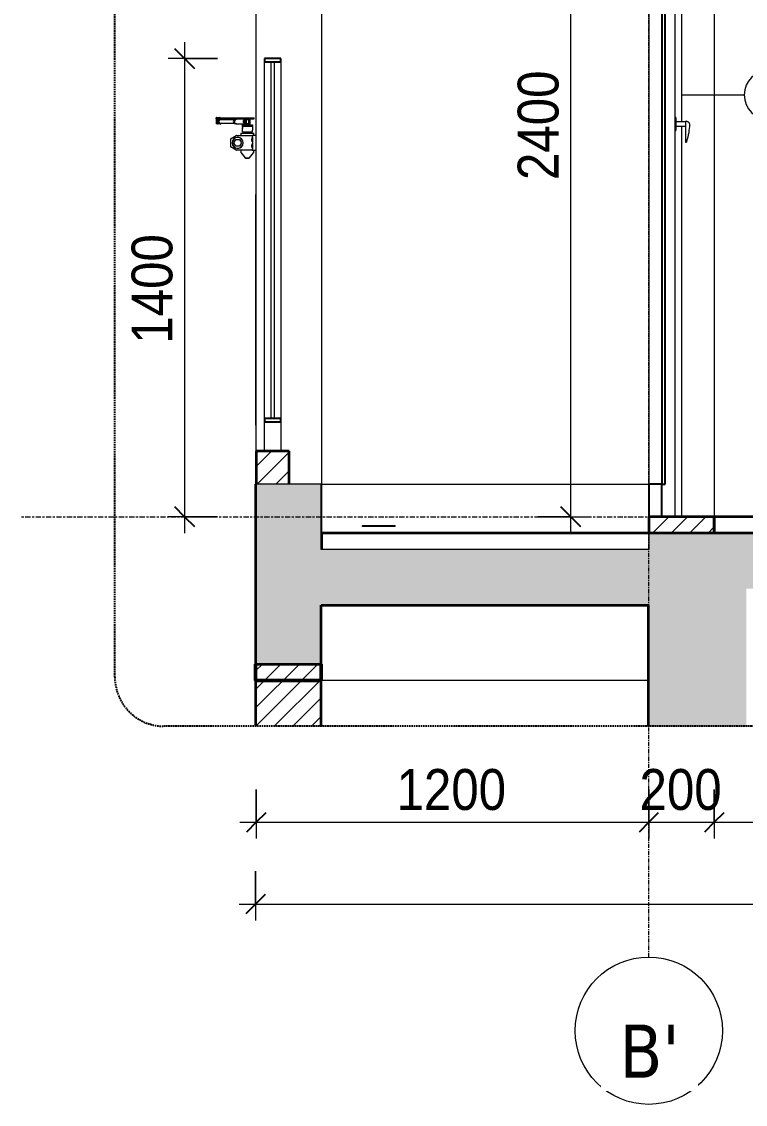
# Model space of a CAD drawing. Header units: millimetres. Extents: x 81424 to 264319, y 405 to 78637.
# Drawn here: x 96092 to 98304, y 405 to 3713 of the extents above; entities that cross this region are included whole.
import ezdxf

# ---------------------------------------------------------------- set-up
doc = ezdxf.new("R2010")
doc.units = ezdxf.units.MM
for name, pattern in [('Centre', [31.75, 6.35, -4.7625, 15.875, -4.7625]), ('Grid Line', [22.225, 12.7, -3.175, 3.175, -3.175]), ('Hidden', [7.14375, 4.7625, -2.38125])]:
    doc.linetypes.add(name, pattern=pattern)
for name, color, linetype, lineweight in [('0-5', 90, 'Continuous', 5), ('A-ANNO-DIMS', 211, 'Continuous', 9), ('A-ANNO-DIMS-50', 211, 'Continuous', 9), ('A-DETL-GENF', 92, 'Continuous', 18), ('A-DETL-GENF-4', 92, 'Hidden', 25), ('A-DETL-GENF-5', 9, 'Continuous', 18), ('A-DETL-MEDM', 33, 'Continuous', 35), ('A-DETL-THIN', 151, 'Continuous', 18), ('A-DOOR', 31, 'Continuous', 18), ('A-DOOR-4', 31, 'Continuous', 25), ('A-DOOR-FRAM', 31, 'Continuous', 25), ('A-DOOR-FRAM-1', 31, 'Continuous', 18), ('A-DOOR-GLAZ', 31, 'Continuous', 25), ('A-DOOR-IDEN', 31, 'Continuous', 9), ('A-FLOR-FNSH-1', 250, 'Continuous', 35), ('A-FLOR-HRAL', 11, 'Continuous', 18), ('A-FLOR-HRAL-1', 11, 'Continuous', 25), ('A-FLOR-LEVL-2', 51, 'Centre', 9), ('A-WALL', 113, 'Continuous', 18), ('A-WALL-2', 250, 'Continuous', 35), ('A-WALL-PATT-2', 111, 'Continuous', 18), ('M-EQPM', 50, 'Continuous', 18), ('M-EQPM-1', 7, 'Continuous', 18), ('S-BEAM-2', 7, 'Continuous', 18), ('S-BEAM-3', 90, 'Continuous', 50), ('S-COLS', 52, 'Continuous', 18), ('S-GRID-1', 1, 'Grid Line', 9), ('S-GRID-IDEN', 1, 'Continuous', 9)]:
    doc.layers.add(name, color=color, linetype=linetype, lineweight=lineweight)
doc.styles.add('Tahoma_B', font='tahomabd.ttf', dxfattribs={"height": 162.5})
doc.styles.add('UTM Avo', font='', dxfattribs={"width": 0.9, "height": 125})
doc.styles.get('UTM Avo').set_extended_font_data('UTM Avo')
doc.dimstyles.new('1_Dim_chi_tiet_2_5', dxfattribs={"dimscale": 304.8, "dimtxt": 124.912619, "dimasz": 0.19685, "dimexe": 0.164042, "dimexo": 0.0625, "dimgap": 0.016404, "dimtad": 1, "dimdec": 0, "dimrnd": 5, "dimzin": 0, "dimdsep": 46, "dimtxsty": 'UTM Avo', "dimblk1": 'OBLIQUE', "dimblk2": 'OBLIQUE', "dimsah": 1, "dimcen": 0.09, "dimdle": 0.164042, "dimazin": 0, "dimtfac": 1, "dimtdec": 4, "dimtix": 1, "dimtmove": 0, "dimatfit": 3, "dimfxl": 0.328084, "dimfxlon": 1, "dimtvp": 1, "dimtolj": 1, "dimtzin": 0, "dimarcsym": 2})
pattern_1 = [(45, (101798.383, 15375), (-28.28427, 28.28427), [])]

# ---------------------------------------------------------------- blocks, each defined once
blk = doc.blocks.new('NCV_TKTC_KET CAU_rvt-2-TKCS_CĂN HỘ LOẠI 4 - MẶT CẮT 1')
at = {"layer": 'S-BEAM-2'}
for p, q in [((23535.3, 2300), (24536.9, 2300)), ((24535.2, 1700), (23535.3, 1700))]:
    blk.add_line(p, q, dxfattribs=at)
at = {"layer": 'S-BEAM-3'}
for p, q in [((23335.3, 1750), (23335.3, 1700)), ((23535.3, 1700), (23535.3, 1750)), ((23335.3, 1700), (23535.3, 1700))]:
    blk.add_line(p, q, dxfattribs=at)
blk = doc.blocks.new('THU NUOC - THU NUOC-455054-TKCS_CĂN HỘ LOẠI 4 - MẶT CẮT 1')
at = {"layer": 'M-EQPM-1'}
for p, q in [((23662.3, 5573.2), (23762.3, 5573.2)), ((23662.3, 5570), (23662.3, 5573.2)), ((23762.3, 5570), (23662.3, 5570)), ((23762.3, 5570), (23762.3, 5573.2))]:
    blk.add_line(p, q, dxfattribs=at)
blk = doc.blocks.new('NCV_TKTC_TANG 1_rvt-2-TKCS_CĂN HỘ LOẠI 4 - MẶT CẮT 1')
at = {"layer": 'A-FLOR-FNSH-1'}
for p, q in [((33336.9, 2200), (24736.9, 2200)), ((24736.9, 2200), (24736.9, 2150)), ((24536.9, 2150), (23536.9, 2150)), ((23536.9, 2150), (23536.9, 2100))]:
    blk.add_line(p, q, dxfattribs=at)
at = {"layer": 'M-EQPM'}
blk.add_blockref('THU NUOC - THU NUOC-455054-TKCS_CĂN HỘ LOẠI 4 - MẶT CẮT 1', (0, -3400), dxfattribs=at)
blk = doc.blocks.new('FD_01 - FD_01-1200x2200mm-1787918-TKCS_CĂN HỘ LOẠI 4 - MẶT CẮT 1')
at = {"layer": 'A-DOOR'}
for p, q in [((23213.5, 3418.5), (23213.5, 3415.5)), ((23213.9, 3418.5), (23213.9, 3418.5)), ((23213.9, 3418.5), (23221.6, 3418.5)), ((23213.9, 3415.5), (23221.6, 3415.5)), ((23213.9, 3415.5), (23213.9, 3415.5)), ((23214.6, 3414.5), (23214.6, 3400.5)), ((23214.6, 3414.5), (23217.3, 3414.5)), ((23215.1, 3420.3), (23215.1, 3418.5)), ((23215.9, 3420.3), (23215.1, 3420.3)), ((23215.1, 3420.3), (23227.1, 3420.3)), ((23216.1, 3415.5), (23216.1, 3414.5)), ((23217.3, 3414.5), (23218.8, 3414.5)), ((23217.3, 3414.5), (23217.3, 3400.5)), ((23220.8, 3414.5), (23218.8, 3414.5)), ((23219.4, 3414.5), (23218.8, 3414.5)), ((23218.8, 3414.5), (23219.7, 3414.5)), ((23219.7, 3414.5), (23219, 3414.5)), ((23219.7, 3414.5), (23222.8, 3414.5)), ((23220.5, 3409.3), (23220.5, 3405.7)), ((23221.6, 3418.5), (23223.2, 3418.5)), ((23222.3, 3418.5), (23221.6, 3418.5)), ((23221.6, 3415.5), (23223.2, 3415.5)), ((23222.3, 3415.5), (23221.6, 3415.5)), ((23221.6, 3415.5), (23222.3, 3415.5)), ((23222.3, 3415.5), (23221.6, 3415.5)), ((23221.6, 3415.5), (23222.3, 3415.5)), ((23222.2, 3411.5), (23222.6, 3411.5)), ((23272.6, 3412.5), (23222.6, 3412.5)), ((23222.6, 3411.5), (23224.4, 3411.5)), ((23222.8, 3414.5), (23225.5, 3414.5)), ((23223.2, 3418.5), (23273.8, 3418.5)), ((23223.2, 3415.5), (23273.8, 3415.5)), ((23225.5, 3414.5), (23226.6, 3414.5)), ((23225.5, 3414.5), (23225.5, 3412.5)), ((23226.1, 3414.5), (23226.1, 3415.5)), ((23227.1, 3420.3), (23226.3, 3420.3)), ((23228.6, 3414.5), (23226.6, 3414.5)), ((23227, 3414.5), (23227.6, 3414.5)), ((23227.1, 3418.5), (23227.1, 3420.3)), ((23227.6, 3413.5), (23227.6, 3414.5)), ((23227.6, 3412.5), (23227.6, 3413.3)), ((23248.4, 3415.5), (23248.4, 3414.5)), ((23250.4, 3414.5), (23248.4, 3414.5)), ((23248.4, 3414.5), (23250.4, 3414.5)), ((23277.3, 3414.5), (23250.4, 3414.5)), ((23277.3, 3413.5), (23272.6, 3413.5)), ((23273.8, 3418.5), (23274.8, 3418.5)), ((23273.8, 3418.5), (23274.8, 3418.5)), ((23274.8, 3417.5), (23273.8, 3417.5)), ((23273.8, 3415.5), (23274.8, 3415.5)), ((23273.8, 3415.5), (23274.8, 3415.5)), ((23274.8, 3418.5), (23300.4, 3418.5)), ((23274.8, 3415.5), (23300.4, 3415.5)), ((23305.4, 3414.5), (23277.3, 3414.5)), ((23300.4, 3418.5), (23301.6, 3418.5)), ((23300.4, 3418.5), (23301.5, 3418.5)), ((23301.5, 3417.5), (23300.4, 3417.5)), ((23300.4, 3415.5), (23301.6, 3415.5)), ((23300.4, 3415.5), (23301.5, 3415.5)), ((23300.9, 3418.5), (23301.5, 3418.5)), ((23301.5, 3418.5), (23300.9, 3418.5)), ((23301.5, 3415.5), (23300.9, 3415.5)), ((23300.9, 3415.5), (23301.5, 3415.5)), ((23301.6, 3418.5), (23330.9, 3418.5)), ((23301.6, 3415.5), (23330.9, 3415.5)), ((23301.7, 3414), (23302.5, 3414)), ((23302.1, 3411.7), (23302.1, 3403.3)), ((23302.1, 3411.7), (23302.1, 3403.3)), ((23302.5, 3414), (23302.5, 3401)), ((23302.5, 3414), (23318.4, 3414)), ((23305, 3414), (23305, 3398)), ((23316.4, 3414.5), (23305.4, 3414.5)), ((23306.2, 3414), (23306.2, 3398)), ((23314.8, 3398), (23314.8, 3414)), ((23316, 3398), (23316, 3414)), ((23316.4, 3414.5), (23318.4, 3414.5)), ((23318.4, 3414.5), (23316.4, 3414.5)), ((23318.4, 3414.5), (23318.4, 3415.5)), ((23318.5, 3401), (23318.5, 3414)), ((23330.9, 3415.5), (23330.9, 3418.5)), ((23217.3, 3400.5), (23214.6, 3400.5)), ((23218.8, 3400.5), (23217.3, 3400.5)), ((23218.8, 3400.5), (23220.8, 3400.5)), ((23218.8, 3400.5), (23219.4, 3400.5)), ((23222.8, 3400.5), (23219.7, 3400.5)), ((23222.6, 3403.5), (23222.3, 3403.5)), ((23224.4, 3403.5), (23222.6, 3403.5)), ((23222.6, 3402.5), (23272.6, 3402.5)), ((23225.5, 3400.5), (23222.8, 3400.5)), ((23225.5, 3402.5), (23225.5, 3400.5)), ((23226.6, 3400.5), (23225.5, 3400.5)), ((23226.6, 3400.5), (23228.6, 3400.5)), ((23227.6, 3400.5), (23227, 3400.5)), ((23227.6, 3401.7), (23227.6, 3402.5)), ((23227.6, 3400.5), (23227.6, 3401.5)), ((23272.6, 3401.5), (23277.3, 3401.5)), ((23277.3, 3400.5), (23305.4, 3400.5)), ((23295.4, 3392), (23295.4, 3398)), ((23295.4, 3398), (23299.6, 3398)), ((23295.4, 3392.9), (23295.4, 3386)), ((23299.6, 3392), (23295.4, 3392)), ((23295.4, 3381.1), (23295.4, 3389.4)), ((23295.4, 3376), (23325.4, 3376)), ((23299.6, 3398), (23321.3, 3398)), ((23299.6, 3398), (23299.6, 3392)), ((23321.3, 3392), (23299.6, 3392)), ((23299.9, 3376), (23299.9, 3374)), ((23302.5, 3401), (23301.7, 3401)), ((23318.4, 3401), (23302.5, 3401)), ((23302.6, 3376), (23302.6, 3374)), ((23312.6, 3374), (23312.6, 3376)), ((23320, 3376), (23320, 3374)), ((23321.3, 3398), (23325.4, 3398)), ((23321.3, 3398), (23321.3, 3392)), ((23325.4, 3392), (23321.3, 3392)), ((23325.4, 3398), (23325.4, 3392)), ((23325.4, 3389.4), (23325.4, 3381.1)), ((23259.6, 3330.7), (23259.6, 3354.3)), ((23260.6, 3356.1), (23276.1, 3364.7)), ((23269, 3342.5), (23274.8, 3352.5)), ((23274.8, 3332.5), (23269, 3342.5)), ((23274.8, 3352.5), (23286.4, 3352.5)), ((23277.1, 3365), (23321.3, 3365)), ((23286.4, 3352.5), (23292.1, 3342.5)), ((23292.1, 3342.5), (23286.4, 3332.5)), ((23290.4, 3372), (23290.4, 3365)), ((23290.4, 3372), (23315, 3372)), ((23301.2, 3374), (23299.9, 3374)), ((23300.9, 3374), (23300.9, 3372)), ((23302.6, 3374), (23301.2, 3374)), ((23307.6, 3374), (23302.6, 3374)), ((23312.6, 3374), (23307.6, 3374)), ((23316.3, 3374), (23312.6, 3374)), ((23315, 3372), (23329.5, 3372)), ((23320, 3374), (23316.3, 3374)), ((23318.9, 3372), (23318.9, 3374)), ((23321.3, 3365), (23324.3, 3365)), ((23324.3, 3365), (23325.3, 3365)), ((23336.9, 3365), (23325.3, 3365)), ((23329.5, 3365), (23325.5, 3365)), ((23325.6, 3362), (23325.6, 3323)), ((23329.5, 3365), (23329.5, 3372)), ((23276.1, 3320.3), (23260.6, 3328.9)), ((23286.4, 3332.5), (23274.8, 3332.5)), ((23321.3, 3320), (23277.1, 3320)), ((23290.4, 3320), (23290.4, 3312.4)), ((23290.7, 3311.7), (23303.7, 3296.3)), ((23316.2, 3296.3), (23329.2, 3311.7)), ((23324.3, 3320), (23321.3, 3320)), ((23325.3, 3320), (23324.3, 3320)), ((23325.3, 3320), (23336.9, 3320)), ((23325.5, 3320), (23329.4, 3320)), ((23329.4, 3312.4), (23329.4, 3320)), ((23306.4, 3296), (23313.4, 3296)), ((23313.4, 3296), (23306.4, 3296)), ((23336.9, 3185), (23334.9, 3185)), ((23334.9, 3185), (23334.9, 2480)), ((23336.9, 2480), (23334.9, 2480))]:
    blk.add_line(p, q, dxfattribs=at)
at = {"layer": 'A-DOOR', "flags": 128}
for points in [[(23224.4, 3411.5), (23224.1, 3411), (23223.8, 3410.4), (23223.6, 3409.7), (23223.4, 3409), (23223.3, 3408.3), (23223.3, 3407.5)], [(23223.3, 3407.5), (23223.3, 3406.7), (23223.4, 3406), (23223.6, 3405.3), (23223.8, 3404.6), (23224.1, 3404), (23224.4, 3403.5)], [(23325.6, 3362), (23325.6, 3362.7), (23325.6, 3363.3), (23325.5, 3363.9), (23325.5, 3364.3), (23325.4, 3364.7), (23325.4, 3364.9), (23325.3, 3365)], [(23290.7, 3311.7), (23290.7, 3311.7), (23290.6, 3311.8), (23290.6, 3311.8), (23290.6, 3311.8), (23290.6, 3311.9), (23290.6, 3311.9), (23290.5, 3312), (23290.5, 3312), (23290.5, 3312), (23290.5, 3312.1), (23290.5, 3312.1), (23290.5, 3312.2), (23290.5, 3312.2), (23290.4, 3312.3), (23290.4, 3312.3), (23290.4, 3312.3), (23290.4, 3312.4), (23290.4, 3312.4)], [(23325.3, 3320), (23325.4, 3320.1), (23325.4, 3320.3), (23325.5, 3320.7), (23325.5, 3321.1), (23325.6, 3321.7), (23325.6, 3322.3), (23325.6, 3323)], [(23329.4, 3312.4), (23329.4, 3312.4), (23329.4, 3312.3), (23329.4, 3312.3), (23329.4, 3312.2), (23329.4, 3312.2), (23329.4, 3312.1), (23329.4, 3312.1), (23329.4, 3312.1), (23329.4, 3312), (23329.3, 3312), (23329.3, 3311.9), (23329.3, 3311.9), (23329.3, 3311.9), (23329.3, 3311.8), (23329.2, 3311.8), (23329.2, 3311.7), (23329.2, 3311.7), (23329.2, 3311.7)], [(23304.4, 3296), (23304.3, 3296), (23304.3, 3296), (23304.3, 3296), (23304.2, 3296), (23304.2, 3296), (23304.1, 3296), (23304.1, 3296), (23304.1, 3296), (23304, 3296.1), (23304, 3296.1), (23304, 3296.1), (23303.9, 3296.1), (23303.9, 3296.1), (23303.9, 3296.1), (23303.8, 3296.2), (23303.8, 3296.2), (23303.8, 3296.2), (23303.8, 3296.2), (23303.7, 3296.3), (23303.7, 3296.3), (23303.7, 3296.3), (23303.7, 3296.3)], [(23304.4, 3296), (23304.4, 3296), (23304.4, 3296), (23304.4, 3296), (23304.4, 3296), (23304.5, 3296), (23304.5, 3296), (23304.6, 3296), (23304.6, 3296), (23304.7, 3296), (23304.8, 3296), (23304.9, 3296), (23305, 3296), (23305.1, 3296), (23305.2, 3296), (23305.3, 3296), (23305.5, 3296), (23305.6, 3296), (23305.7, 3296), (23305.9, 3296), (23306.1, 3296), (23306.2, 3296), (23306.4, 3296), (23306.6, 3296), (23306.7, 3296), (23306.9, 3296), (23307.1, 3296), (23307.3, 3296), (23307.5, 3296), (23307.7, 3296), (23307.9, 3296), (23308.1, 3296), (23308.3, 3296), (23308.6, 3296), (23308.8, 3296), (23309, 3296), (23309.2, 3296), (23309.4, 3296), (23309.7, 3296), (23309.9, 3296), (23310.1, 3296), (23310.3, 3296), (23310.5, 3296), (23310.8, 3296), (23311, 3296), (23311.2, 3296), (23311.4, 3296), (23311.6, 3296), (23311.8, 3296), (23312.1, 3296), (23312.3, 3296), (23312.5, 3296), (23312.7, 3296), (23312.8, 3296), (23313, 3296), (23313.2, 3296), (23313.4, 3296), (23313.6, 3296), (23313.7, 3296), (23313.9, 3296), (23314, 3296), (23314.2, 3296), (23314.3, 3296), (23314.5, 3296), (23314.6, 3296), (23314.7, 3296), (23314.8, 3296), (23314.9, 3296), (23315, 3296), (23315.1, 3296), (23315.2, 3296), (23315.3, 3296), (23315.3, 3296), (23315.4, 3296), (23315.4, 3296), (23315.5, 3296), (23315.5, 3296), (23315.5, 3296), (23315.5, 3296), (23315.5, 3296)], [(23315.5, 3296), (23315.5, 3296), (23315.5, 3296), (23315.5, 3296), (23315.4, 3296), (23315.4, 3296), (23315.4, 3296), (23315.3, 3296), (23315.2, 3296), (23315.2, 3296), (23315.1, 3296), (23315, 3296), (23314.9, 3296), (23314.8, 3296), (23314.7, 3296), (23314.5, 3296), (23314.4, 3296), (23314.3, 3296), (23314.1, 3296), (23314, 3296), (23313.8, 3296), (23313.7, 3296), (23313.5, 3296), (23313.3, 3296), (23313.1, 3296), (23312.9, 3296), (23312.8, 3296), (23312.6, 3296), (23312.4, 3296), (23312.2, 3296), (23312, 3296), (23311.7, 3296), (23311.5, 3296), (23311.3, 3296), (23311.1, 3296), (23310.9, 3296), (23310.7, 3296), (23310.4, 3296), (23310.2, 3296), (23310, 3296), (23309.8, 3296), (23309.6, 3296), (23309.3, 3296), (23309.1, 3296), (23308.9, 3296), (23308.7, 3296), (23308.5, 3296), (23308.2, 3296), (23308, 3296), (23307.8, 3296), (23307.6, 3296), (23307.4, 3296), (23307.2, 3296), (23307, 3296), (23306.8, 3296), (23306.7, 3296), (23306.5, 3296), (23306.3, 3296), (23306.1, 3296), (23306, 3296), (23305.8, 3296), (23305.7, 3296), (23305.5, 3296), (23305.4, 3296), (23305.3, 3296), (23305.2, 3296), (23305, 3296), (23304.9, 3296), (23304.8, 3296), (23304.8, 3296), (23304.7, 3296), (23304.6, 3296), (23304.6, 3296), (23304.5, 3296), (23304.5, 3296), (23304.4, 3296), (23304.4, 3296), (23304.4, 3296), (23304.4, 3296), (23304.4, 3296)], [(23316.2, 3296.3), (23316.2, 3296.3), (23316.2, 3296.3), (23316.1, 3296.2), (23316.1, 3296.2), (23316.1, 3296.2), (23316, 3296.2), (23316, 3296.2), (23316, 3296.1), (23316, 3296.1), (23315.9, 3296.1), (23315.9, 3296.1), (23315.9, 3296.1), (23315.8, 3296.1), (23315.8, 3296), (23315.8, 3296), (23315.7, 3296), (23315.7, 3296), (23315.6, 3296), (23315.6, 3296), (23315.6, 3296), (23315.5, 3296), (23315.5, 3296)]]:
    blk.add_lwpolyline(points, dxfattribs=at)
at = {"layer": 'A-DOOR'}
for centre, radius, start, end in [((23261.6, 3354.3), 2, 119.1975, 180), ((23280.6, 3342.5), 17, 0, 180), ((23280.6, 3342.5), 17, 180, 360), ((23280.6, 3342.5), 16.5, 0, 180), ((23280.6, 3342.5), 16.5, 180, 0), ((23277.1, 3363), 2, 90, 119.1975), ((23261.6, 3330.7), 2, 180, 240.8025), ((23277.1, 3322), 2, 240.8025, 270)]:
    blk.add_arc(centre, radius, start, end, dxfattribs=at)
for centre, major_axis, ratio, start_param, end_param in [((23223.5, 3407.5), (0, 5), 0.965835, 1.340692, 1.496177), ((23218.8, 3407.5), (0, 7), 0.259156, 4.712389, 6.283185), ((23219.4, 3407.5), (0, 2.5), 0.259156, 4.712389, 7.853982), ((23223.5, 3407.5), (0, 5), 0.965835, 0.93716, 1.110588), ((23223.5, 3407.5), (0, 5), 0.965835, 0.711735, 0.880484), ((23220.8, 3407.5), (0, 7), 0.259156, 4.712389, 6.283185), ((23226.6, 3407.5), (0, 7), 0.259156, 5.511157, 6.283185), ((23228.6, 3407.5), (0, 7), 0.259156, 5.511157, 6.283185), ((23272.6, 3407.5), (0, 6), 0.965835, 6.103488, 7.853982), ((23272.6, 3407.5), (0, 6), 0.965835, 1.570796, 3.32129), ((23277.3, 3407.5), (0, 7), 0.965835, 0, 1.570796), ((23277.3, 3407.5), (0, 7), 0.965835, 1.570796, 3.141593), ((23302.2, 3407.5), (0, 6.79), 0.259156, 0.291061, 1.570796), ((23302.2, 3407.5), (0, 6.79), 0.259156, 1.570796, 2.850532), ((23302.1, 3407.5), (0, 2.5), 0.259156, 5.759587, 7.853982), ((23302.1, 3407.5), (0, 2.5), 0.259156, 1.570796, 3.665191), ((23304.2, 3407.5), (0, 6.79), 0.259156, 1.326118, 1.570796), ((23304.2, 3407.5), (0, 6.79), 0.259156, 1.570796, 1.815475), ((23305.4, 3407.5), (0, 7), 0.965835, 6.029595, 6.643294), ((23223.5, 3407.5), (0, 5), 0.965835, 1.647139, 1.8009), ((23218.8, 3407.5), (0, 7), 0.259156, 3.141593, 4.712389), ((23219.4, 3407.5), (0, 2.5), 0.259156, 1.570796, 4.712389), ((23223.5, 3407.5), (0, 5), 0.965835, 2.031004, 2.204217), ((23223.5, 3407.5), (0, 5), 0.965835, 2.261108, 2.430484), ((23220.8, 3407.5), (0, 7), 0.259156, 3.141593, 4.712389), ((23226.6, 3407.5), (0, 7), 0.259156, 3.141593, 3.916708), ((23228.6, 3407.5), (0, 7), 0.259156, 3.141593, 3.916708), ((23295.4, 3386), (0, 12), 0.000349, 0.920744, 0.959931), ((23295.4, 3386), (0, 6), 0.000349, 0, 0.959931), ((23295.4, 3388), (0, 12), 0.000349, 3.141593, 4.101524), ((23305.4, 3407.5), (0, 7), 0.965835, 2.781484, 3.082121), ((23325.4, 3386), (0, 6), 0.000349, 0, 0.959931), ((23325.4, 3388), (0, 12), 0.000349, 3.141593, 4.101524)]:
    blk.add_ellipse(centre, major_axis=major_axis, ratio=ratio, start_param=start_param, end_param=end_param, dxfattribs=at)
for points, knots in [([(23298, 3407.5), (23298.1, 3407.8), (23298.1, 3408.2), (23298.2, 3408.7), (23298.3, 3409), (23298.4, 3409.4), (23298.5, 3409.8), (23298.6, 3410), (23298.7, 3410.3), (23298.8, 3410.4), (23298.9, 3410.6), (23299.1, 3410.8), (23299.2, 3411.1), (23299.4, 3411.3), (23299.6, 3411.5), (23299.7, 3411.7), (23299.8, 3411.8), (23300, 3412), (23300.2, 3412.3), (23300.5, 3412.5), (23300.7, 3412.7), (23300.8, 3412.8)], [0, 0, 0, 0, 0.1, 0.15, 0.2, 0.25, 0.3, 0.35, 0.375, 0.4, 0.425, 0.45, 0.5, 0.55, 0.575, 0.6, 0.625, 0.65, 0.7, 0.75, 0.8, 0.8, 0.8, 0.8]), ([(23300.8, 3402.2), (23300.7, 3402.3), (23300.5, 3402.5), (23300.2, 3402.7), (23300, 3403), (23299.8, 3403.2), (23299.7, 3403.3), (23299.6, 3403.5), (23299.4, 3403.7), (23299.2, 3403.9), (23299.1, 3404.2), (23298.9, 3404.4), (23298.8, 3404.6), (23298.7, 3404.7), (23298.6, 3405), (23298.5, 3405.2), (23298.4, 3405.6), (23298.3, 3406), (23298.2, 3406.3), (23298.1, 3406.8), (23298.1, 3407.2), (23298, 3407.5)], [0.2, 0.2, 0.2, 0.2, 0.25, 0.3, 0.35, 0.375, 0.4, 0.425, 0.45, 0.5, 0.55, 0.575, 0.6, 0.625, 0.65, 0.7, 0.75, 0.8, 0.85, 0.9, 1, 1, 1, 1]), ([(23324.3, 3354.9), (23324.3, 3356), (23324.4, 3357.3), (23324.6, 3358.4), (23324.8, 3358.7), (23324.9, 3358.5), (23325.1, 3357.9), (23325.2, 3356.9), (23325.3, 3355.5), (23325.4, 3353.8), (23325.4, 3352.6), (23325.4, 3352)], [0, 0, 0, 0, 0.2, 0.3, 0.4, 0.5, 0.6, 0.7, 0.8, 0.9, 1, 1, 1, 1]), ([(23325.4, 3352), (23325.4, 3350.8), (23325.3, 3349), (23325.2, 3347.1), (23325.1, 3346.1), (23324.9, 3345.5), (23324.8, 3345.3), (23324.6, 3345.6), (23324.5, 3346.4), (23324.3, 3347.6), (23324.3, 3348.6), (23324.3, 3349.1)], [0, 0, 0, 0, 0.2, 0.3, 0.4, 0.5, 0.6, 0.7, 0.8, 0.9, 1, 1, 1, 1]), ([(23324.3, 3335.9), (23324.3, 3337), (23324.4, 3338.3), (23324.6, 3339.4), (23324.8, 3339.7), (23324.9, 3339.5), (23325.1, 3338.9), (23325.2, 3337.9), (23325.3, 3336.5), (23325.4, 3334.8), (23325.4, 3333.6), (23325.4, 3333)], [0, 0, 0, 0, 0.2, 0.3, 0.4, 0.5, 0.6, 0.7, 0.8, 0.9, 1, 1, 1, 1]), ([(23325.4, 3333), (23325.4, 3331.8), (23325.3, 3330), (23325.2, 3328.1), (23325.1, 3327.1), (23324.9, 3326.5), (23324.8, 3326.3), (23324.6, 3326.6), (23324.5, 3327.4), (23324.3, 3328.6), (23324.3, 3329.6), (23324.3, 3330.1)], [0, 0, 0, 0, 0.2, 0.3, 0.4, 0.5, 0.6, 0.7, 0.8, 0.9, 1, 1, 1, 1])]:
    blk.add_open_spline(points, degree=3, knots=knots, dxfattribs=at)
for points in [[(23324.1, 3352), (23324.1, 3352.5), (23324.2, 3353.5), (23324.2, 3354.4), (23324.3, 3354.9)], [(23324.3, 3349.1), (23324.2, 3349.6), (23324.2, 3350.5), (23324.1, 3351.5), (23324.1, 3352)], [(23324.1, 3333), (23324.1, 3333.5), (23324.2, 3334.5), (23324.2, 3335.4), (23324.3, 3335.9)], [(23324.3, 3330.1), (23324.2, 3330.6), (23324.2, 3331.5), (23324.1, 3332.5), (23324.1, 3333)]]:
    blk.add_open_spline(points, degree=3, dxfattribs=at)
blk = doc.blocks.new('DEG_02-DEG_03 - DEG_02-2500x2400mm-CỬA ĐI 02 CÁNH TRƯỢT-V15-TKCS_CĂN HỘ LOẠI 4 - MẶT CẮT 1')
at = {"layer": 'A-DOOR'}
for p, q in [((24616.9, 4560), (24616.9, 2200)), ((24536.9, 4460), (24536.9, 2300)), ((24619.9, 3420), (24616.9, 3420)), ((24619.9, 3420), (24619.9, 3400)), ((24649.9, 3399.2), (24649.9, 3408.3)), ((24616.9, 3380), (24619.9, 3380)), ((24649.9, 3407), (24619.9, 3407)), ((24619.9, 3400), (24619.9, 3380)), ((24619.9, 3393), (24649.9, 3393)), ((24649.9, 3345.2), (24649.9, 3399.2)), ((24649.9, 3343.7), (24649.9, 3345.2)), ((24649.9, 3345.2), (24649.9, 3343.7))]:
    blk.add_line(p, q, dxfattribs=at)
at = {"layer": 'A-DOOR', "flags": 128}
for points in [[(24649.9, 3408.7), (24650, 3408.7), (24650.1, 3408.7), (24650.1, 3408.7), (24650.2, 3408.7), (24650.2, 3408.7), (24650.3, 3408.7), (24650.4, 3408.7), (24650.4, 3408.7), (24650.5, 3408.7), (24650.5, 3408.7), (24650.6, 3408.7), (24650.6, 3408.7), (24650.7, 3408.7), (24650.7, 3408.7), (24650.8, 3408.7), (24650.8, 3408.7), (24650.9, 3408.7), (24650.9, 3408.7), (24651, 3408.7), (24651, 3408.7), (24651.1, 3408.7), (24651.1, 3408.7), (24651.1, 3408.7), (24651.2, 3408.7), (24651.2, 3408.7), (24651.2, 3408.7), (24651.3, 3408.7), (24651.3, 3408.7), (24651.3, 3408.7), (24651.3, 3408.7), (24651.4, 3408.7), (24651.4, 3408.7), (24651.4, 3408.7), (24651.4, 3408.7), (24651.4, 3408.7), (24651.4, 3408.7), (24651.4, 3408.7), (24651.4, 3408.7), (24651.4, 3408.7)], [(24651.4, 3408.7), (24651.4, 3408.7), (24651.4, 3408.7), (24651.4, 3408.7), (24651.4, 3408.7), (24651.4, 3408.7), (24651.4, 3408.7), (24651.4, 3408.7), (24651.4, 3408.7), (24651.3, 3408.7), (24651.3, 3408.7), (24651.3, 3408.7), (24651.3, 3408.7), (24651.2, 3408.7), (24651.2, 3408.7), (24651.2, 3408.7), (24651.1, 3408.7), (24651.1, 3408.7), (24651.1, 3408.7), (24651, 3408.7), (24651, 3408.7), (24650.9, 3408.7), (24650.9, 3408.7), (24650.8, 3408.7), (24650.8, 3408.7), (24650.7, 3408.7), (24650.7, 3408.7), (24650.6, 3408.7), (24650.6, 3408.7), (24650.5, 3408.7), (24650.5, 3408.7), (24650.4, 3408.7), (24650.4, 3408.7), (24650.3, 3408.7), (24650.2, 3408.7), (24650.2, 3408.7), (24650.1, 3408.7), (24650.1, 3408.7), (24650, 3408.7), (24650, 3408.7), (24649.9, 3408.7)], [(24651.4, 3408.7), (24651.8, 3408.7), (24652.2, 3408.6), (24652.6, 3408.6), (24652.9, 3408.5), (24653.3, 3408.5), (24653.7, 3408.4), (24654, 3408.3), (24654.4, 3408.2), (24654.8, 3408.1), (24655.1, 3407.9), (24655.5, 3407.8), (24655.8, 3407.6), (24656.1, 3407.4), (24656.5, 3407.2), (24656.8, 3407), (24657.1, 3406.8), (24657.4, 3406.6), (24657.7, 3406.3), (24657.9, 3406.1), (24658.2, 3405.8), (24658.5, 3405.5), (24658.7, 3405.2), (24659, 3404.9), (24659.2, 3404.6), (24659.4, 3404.3), (24659.6, 3404), (24659.8, 3403.7), (24659.9, 3403.3), (24660.1, 3403), (24660.2, 3402.6), (24660.4, 3402.3), (24660.5, 3401.9), (24660.6, 3401.6), (24660.7, 3401.2), (24660.7, 3400.8), (24660.8, 3400.4), (24660.8, 3400.1), (24660.9, 3399.7), (24660.9, 3399.3), (24660.9, 3399.2)], [(24660.9, 3399.2), (24660.8, 3392.6), (24660.4, 3386), (24659.7, 3379.5), (24658.8, 3373), (24657.6, 3366.5), (24656.2, 3360.1), (24654.5, 3353.7), (24652.5, 3347.4), (24651.8, 3345.2)], [(24651.8, 3345.2), (24651.8, 3345.1), (24651.7, 3345), (24651.7, 3345), (24651.6, 3344.9), (24651.6, 3344.8), (24651.5, 3344.7), (24651.5, 3344.6), (24651.4, 3344.6), (24651.4, 3344.5), (24651.3, 3344.4), (24651.2, 3344.3), (24651.2, 3344.3), (24651.1, 3344.2), (24651, 3344.2), (24651, 3344.1), (24650.9, 3344), (24650.8, 3344), (24650.7, 3343.9), (24650.6, 3343.9), (24650.6, 3343.9), (24650.5, 3343.8), (24650.4, 3343.8), (24650.3, 3343.8), (24650.2, 3343.7), (24650.1, 3343.7), (24650, 3343.7), (24649.9, 3343.7)]]:
    blk.add_lwpolyline(points, dxfattribs=at)
at = {"layer": 'A-DOOR-4'}
for p, q in [((24576.9, 4560), (24536.9, 4560)), ((24536.9, 4560), (24536.9, 4460)), ((24576.9, 4460), (24576.9, 4560)), ((24536.9, 4460), (24576.9, 4460)), ((24576.9, 2300), (24536.9, 2300)), ((24536.9, 2300), (24536.9, 2200)), ((24576.9, 2200), (24576.9, 2300)), ((24536.9, 2200), (24576.9, 2200))]:
    blk.add_line(p, q, dxfattribs=at)
at = {"layer": 'A-DOOR-FRAM'}
for p, q in [((24636.9, 4600), (24536.9, 4600)), ((24536.9, 4600), (24536.9, 4560)), ((24636.9, 4560), (24636.9, 4600)), ((24536.9, 4560), (24636.9, 4560))]:
    blk.add_line(p, q, dxfattribs=at)
at = {"layer": 'A-DOOR-FRAM-1'}
for p, q in [((24636.9, 4560), (24636.9, 3407)), ((24636.9, 3393.1), (24636.9, 2200))]:
    blk.add_line(p, q, dxfattribs=at)
at = {"layer": 'A-DOOR-GLAZ'}
for p, q in [((24586.9, 4460), (24576.9, 4460)), ((24576.9, 4460), (24576.9, 2300)), ((24586.9, 2300), (24586.9, 4460)), ((24576.9, 2300), (24586.9, 2300))]:
    blk.add_line(p, q, dxfattribs=at)
blk = doc.blocks.new('Railing - 10mm-V16-TKCS_CĂN HỘ LOẠI 4 - MẶT CẮT 1')
at = {"layer": 'A-FLOR-HRAL'}
for p, q in [((23382.4, 2500), (23382.4, 3590)), ((23392.4, 3590), (23392.4, 2500))]:
    blk.add_line(p, q, dxfattribs=at)
blk = doc.blocks.new('Railing - 50 x 10mm-V17-TKCS_CĂN HỘ LOẠI 4 - MẶT CẮT 1')
at = {"layer": 'A-FLOR-HRAL'}
for p, q in [((23362.4, 2500), (23362.4, 3590)), ((23412.4, 3590), (23412.4, 2500)), ((23362.4, 2400), (23362.4, 2490)), ((23412.4, 2490), (23412.4, 2400))]:
    blk.add_line(p, q, dxfattribs=at)
blk = doc.blocks.new('Railing - Railing-1602803-TKCS_CĂN HỘ LOẠI 4 - MẶT CẮT 1')
at = {"layer": 'A-FLOR-HRAL-1'}
for p, q in [((23362.4, 3600), (23362.4, 3590)), ((23412.4, 3600), (23362.4, 3600)), ((23362.4, 3590), (23412.4, 3590)), ((23412.4, 3590), (23412.4, 3600)), ((23412.4, 2500), (23362.4, 2500)), ((23362.4, 2500), (23362.4, 2490)), ((23362.4, 2490), (23412.4, 2490)), ((23412.4, 2490), (23412.4, 2500))]:
    blk.add_line(p, q, dxfattribs=at)
for name in ['Railing - 50 x 10mm-V17-TKCS_CĂN HỘ LOẠI 4 - MẶT CẮT 1', 'Railing - 10mm-V16-TKCS_CĂN HỘ LOẠI 4 - MẶT CẮT 1']:
    blk.add_blockref(name, (0, 0))
blk = doc.blocks.new('BORDER VIEW - BORDER VIEW-2584862-TKCS_CĂN HỘ LOẠI 4 - MẶT CẮT 1')
at = {"layer": 'A-DETL-GENF-4'}
for p, q in [((22905.3, 1710), (22905.3, 5837)), ((33845.9, 1560), (23055.3, 1560))]:
    blk.add_line(p, q, dxfattribs=at)
blk.add_arc((23055.3, 1710), 150, 180, 270, dxfattribs=at)
blk = doc.blocks.new('Grid - M_Grid Head - Circle-353313-TKCS_CĂN HỘ LOẠI 4 - MẶT CẮT 1')
at = {"layer": 'S-GRID-IDEN'}
blk.add_circle((25536.9, 629.5), 225, dxfattribs=at)
blk = doc.blocks.new('STN_Door Tag - STN_Door Tag-1788670-TKCS_CĂN HỘ LOẠI 4 - MẶT CẮT 1')
at = {"layer": 'A-DOOR-IDEN'}
for p, q in [((24904.1, 3564.3), (25244.1, 3564.3)), ((24904.1, 3413.4), (25244.1, 3413.4))]:
    blk.add_line(p, q, dxfattribs=at)
for centre, start, end in [((24904.1, 3488.9), 90, 270), ((25244.1, 3488.9), 270, 90)]:
    blk.add_arc(centre, 75.5, start, end, dxfattribs=at)
blk = doc.blocks.new('DIMBLOCK52-TKCS_CĂN HỘ LOẠI 4 - MẶT CẮT 1')
at = {"layer": 'A-ANNO-DIMS-50'}
for p, q in [((97770.6, 2150), (97770.6, 4650)), ((97870.6, 4600), (97720.6, 4600)), ((97770.6, 4600), (97870.6, 4600)), ((97670.6, 2200), (97820.6, 2200)), ((97770.6, 2200), (97670.6, 2200))]:
    blk.add_line(p, q, dxfattribs=at)
at = {"layer": 'A-ANNO-DIMS-50', "lineweight": 25}
for p, q in [((97770.6, 4600), (97740.6, 4630)), ((97770.6, 4600), (97800.6, 4570)), ((97770.6, 2200), (97740.6, 2230)), ((97770.6, 2200), (97800.6, 2170))]:
    blk.add_line(p, q, dxfattribs=at)
at = {"layer": 'A-ANNO-DIMS-50', "color": 0, "insert": (97608.2, 3228.8), "char_height": 125, "width": 410.824, "attachment_point": 1, "rotation": 90, "line_spacing_factor": 1.110334, "style": 'UTM Avo'}
blk.add_mtext('2400', dxfattribs=at)
blk = doc.blocks.new('_Oblique')
at = {"color": 0, "linetype": 'ByBlock', "lineweight": -2}
blk.add_line((-0.5, -0.5), (0.5, 0.5), dxfattribs=at)
blk = doc.blocks.new('DIMBLOCK53-TKCS_CĂN HỘ LOẠI 4 - MẶT CẮT 1')
at = {"layer": 'A-ANNO-DIMS-50'}
for p, q in [((96590.6, 3650), (96590.6, 2150)), ((96690.6, 3600), (96540.6, 3600)), ((96590.6, 3600), (96690.6, 3600)), ((96690.6, 2200), (96540.6, 2200)), ((96590.6, 2200), (96690.6, 2200))]:
    blk.add_line(p, q, dxfattribs=at)
at = {"layer": 'A-ANNO-DIMS-50', "lineweight": 25}
for p, q in [((96590.6, 3600), (96560.6, 3630)), ((96590.6, 3600), (96620.6, 3570)), ((96590.6, 2200), (96560.6, 2230)), ((96590.6, 2200), (96620.6, 2170))]:
    blk.add_line(p, q, dxfattribs=at)
at = {"layer": 'A-ANNO-DIMS-50', "color": 0, "insert": (96428.2, 2728.8), "char_height": 125, "width": 410.824, "attachment_point": 1, "rotation": 90, "line_spacing_factor": 1.110334, "style": 'UTM Avo'}
blk.add_mtext('1400', dxfattribs=at)
blk = doc.blocks.new('DIMBLOCK56-TKCS_CĂN HỘ LOẠI 4 - MẶT CẮT 1')
at = {"layer": 'A-ANNO-DIMS-50'}
for p, q in [((96809.5, 1366.7), (96809.5, 1216.7)), ((96809.5, 1266.7), (96809.5, 1366.7)), ((98009.1, 1366.7), (98009.1, 1216.7)), ((98009.1, 1266.7), (98009.1, 1366.7)), ((96759.5, 1266.7), (98009.1, 1266.7))]:
    blk.add_line(p, q, dxfattribs=at)
at = {"layer": 'A-ANNO-DIMS-50', "lineweight": 25}
for p, q in [((96809.5, 1266.7), (96839.5, 1296.7)), ((98009.1, 1266.7), (98039.1, 1296.7)), ((96809.5, 1266.7), (96779.5, 1236.7)), ((98009.1, 1266.7), (97979.1, 1236.7))]:
    blk.add_line(p, q, dxfattribs=at)
at = {"layer": 'A-ANNO-DIMS-50', "color": 0, "insert": (97238.1, 1429.1), "char_height": 125, "width": 410.824, "attachment_point": 1, "line_spacing_factor": 1.110334, "style": 'UTM Avo'}
blk.add_mtext('1200', dxfattribs=at)
blk = doc.blocks.new('DIMBLOCK57-TKCS_CĂN HỘ LOẠI 4 - MẶT CẮT 1')
at = {"layer": 'A-ANNO-DIMS-50'}
for p, q in [((98009.1, 1366.7), (98009.1, 1216.7)), ((98009.1, 1266.7), (98009.1, 1366.7)), ((98209.1, 1366.7), (98209.1, 1216.7)), ((98209.1, 1266.7), (98209.1, 1366.7)), ((98009.1, 1266.7), (98209.1, 1266.7))]:
    blk.add_line(p, q, dxfattribs=at)
at = {"layer": 'A-ANNO-DIMS-50', "lineweight": 25}
for p, q in [((98009.1, 1266.7), (98039.1, 1296.7)), ((98209.1, 1266.7), (98239.1, 1296.7)), ((98009.1, 1266.7), (97979.1, 1236.7)), ((98209.1, 1266.7), (98179.1, 1236.7))]:
    blk.add_line(p, q, dxfattribs=at)
at = {"layer": 'A-ANNO-DIMS-50', "color": 0, "insert": (97980.7, 1429.1), "char_height": 125, "width": 308.118, "attachment_point": 1, "line_spacing_factor": 1.110334, "style": 'UTM Avo'}
blk.add_mtext('200', dxfattribs=at)
blk = doc.blocks.new('DIMBLOCK58-TKCS_CĂN HỘ LOẠI 4 - MẶT CẮT 1')
at = {"layer": 'A-ANNO-DIMS-50'}
for p, q in [((98209.1, 1366.7), (98209.1, 1216.7)), ((98209.1, 1266.7), (98209.1, 1366.7)), ((106809.1, 1366.7), (106809.1, 1216.7)), ((106809.1, 1266.7), (106809.1, 1366.7)), ((98209.1, 1266.7), (106809.1, 1266.7))]:
    blk.add_line(p, q, dxfattribs=at)
at = {"layer": 'A-ANNO-DIMS-50', "lineweight": 25}
for p, q in [((98209.1, 1266.7), (98239.1, 1296.7)), ((106809.1, 1266.7), (106839.1, 1296.7)), ((98209.1, 1266.7), (98179.1, 1236.7)), ((106809.1, 1266.7), (106779.1, 1236.7))]:
    blk.add_line(p, q, dxfattribs=at)
at = {"layer": 'A-ANNO-DIMS-50', "color": 0, "insert": (102337.9, 1429.1), "char_height": 125, "width": 410.824, "attachment_point": 1, "line_spacing_factor": 1.110334, "style": 'UTM Avo'}
blk.add_mtext('8600', dxfattribs=at)
blk = doc.blocks.new('DIMBLOCK60-TKCS_CĂN HỘ LOẠI 4 - MẶT CẮT 1')
at = {"layer": 'A-ANNO-DIMS-50'}
for p, q in [((96807.5, 1116.7), (96807.5, 966.7)), ((96807.5, 1016.7), (96807.5, 1116.7)), ((107009.1, 1116.7), (107009.1, 966.7)), ((107009.1, 1016.7), (107009.1, 1116.7)), ((96757.5, 1016.7), (107059.1, 1016.7))]:
    blk.add_line(p, q, dxfattribs=at)
at = {"layer": 'A-ANNO-DIMS-50', "lineweight": 25}
for p, q in [((96807.5, 1016.7), (96837.5, 1046.7)), ((107009.1, 1016.7), (107039.1, 1046.7)), ((96807.5, 1016.7), (96777.5, 986.7)), ((107009.1, 1016.7), (106979.1, 986.7))]:
    blk.add_line(p, q, dxfattribs=at)
at = {"layer": 'A-ANNO-DIMS-50', "color": 0, "insert": (101694.3, 1179.1), "char_height": 125, "width": 513.53, "attachment_point": 1, "line_spacing_factor": 1.110334, "style": 'UTM Avo'}
blk.add_mtext('10200', dxfattribs=at)

msp = doc.modelspace()

# ---------------------------------------------------------------- hatches: boundary and pattern name
at = {"layer": 'A-DETL-GENF-5'}
h = msp.add_hatch(dxfattribs=at)
h.set_pattern_fill('FP_4', color=256, style=0, pattern_type=2)
h.set_pattern_definition([(50, (101798.38, 15375), (364.368, -31.878), [38.1, -419.1]), (355, (101798.4, 15375), (-70.486, 382.113), [30.48, -335.28]), (100.451, (101828.75, 15372.34), (293.885, 350.233), [32.38, -356.18]), (46.184, (101798.4, 15476.6), (542.158, -84.086), [57.15, -628.65]), (96.636, (101843.56, 15469.6), (474.805, 494.855), [48.57, -534.27]), (351.184, (101798.4, 15476.6), (474.81, 494.85), [45.72, -502.92]), (21, (101849.18, 15451.2), (303.2285, -204.5305), [38.1, -419.1]), (326, (101849.2, 15451.2), (123.604, 368.376), [30.48, -335.28]), (71.451, (101874.45, 15434.16), (426.834, 163.843), [32.38, -356.18]), (37.5, (101798.38, 15375), (6.1766, 169.1102), [3.353, -327.863, 3.353, -337.007, -336.55]), (37.5, (101798.38, 15375), (6.1766, 169.1102), [-671.576, 3.353, -333.197]), (7.5, (101798.38, 15375), (133.6389, 200.3615), [3.353, -190.703, 3.353, -320.243, -128.27]), (7.5, (101798.38, 15375), (133.6389, 200.3615), [-517.652, 3.353, -124.917]), (327.5, (101685.1, 15375), (271.1818, -11.4584), [3.353, -123.647, 3.353, -392.887, -525.78]), (327.5, (101685.1, 15375), (271.1818, -11.4584), [-523.24, 3.353, -522.427]), (317.5, (101634.3, 15375), (296.2585, 50.853), [3.353, -161.747, 3.353, -259.791, -373.38]), (317.5, (101634.3, 15375), (296.2585, 50.853), [-428.244, 3.353, -370.027]), (45, (101798.38, 15375), (-125.7236, 125.7236), []), (45, (101798.38, 15565.5), (-125.7236, 125.7236), [])])
h.paths.add_polyline_path([(98224.6, 1560), (98307.3, 1560), (98307.3, 1980), (102307.1, 1980), (102307.1, 1750), (102507.1, 1750), (102507.1, 1980), (106407.5, 1980), (106407.5, 1700), (107007.1, 1700), (107007.1, 2150), (98009.1, 2150), (98009.1, 2100), (97007.5, 2100), (97007.5, 2300), (96807.5, 2300), (96807.5, 1750), (97007.5, 1750), (97007.5, 1930), (98007.3, 1930), (98007.3, 1560), (98209.5, 1560)])
h.paths.add_polyline_path([(98307.3, 4950), (98307.3, 5385), (102307.1, 5385), (102307.1, 5150), (102507.1, 5150), (102507.1, 5385), (106407.5, 5385), (106407.5, 5100), (107007.1, 5100), (107007.1, 5550), (98009.1, 5550), (98009.1, 5500), (97007.5, 5500), (97007.5, 5700), (96807.5, 5700), (96807.5, 5100), (97007.5, 5100), (97007.5, 5330), (98007.3, 5330), (98007.3, 4950), (98209.1, 4950)])
at = {"layer": 'A-WALL-PATT-2'}
h = msp.add_hatch(dxfattribs=at)
h.set_pattern_fill('FP_3', color=256, style=0, pattern_type=2)
h.set_pattern_definition(pattern_1)
h.paths.add_polyline_path([(98049.1, 2150), (98209.1, 2150), (98209.1, 2200), (98009.1, 2200), (98009.1, 2150)])
h.paths.add_polyline_path([(98009.1, 4600), (98209.1, 4600), (98209.1, 4950), (98009.1, 4950)])
h = msp.add_hatch(dxfattribs=at)
h.set_pattern_fill('FP_3', color=256, style=0, pattern_type=2)
h.set_pattern_definition(pattern_1)
h.paths.add_polyline_path([(96909.5, 2300), (96909.5, 2400), (96809.5, 2400), (96809.5, 2300), (96884.5, 2300)])
h = msp.add_hatch(dxfattribs=at)
h.set_pattern_fill('FP_3', color=256, style=0, pattern_type=2)
h.set_pattern_definition(pattern_1)
h.paths.add_polyline_path([(96809.1, 1560), (97007.5, 1560), (97007.5, 1750), (96807.5, 1750), (96807.5, 1560)])

# ---------------------------------------------------------------- linework, layer by layer
at = {"layer": 'A-DETL-MEDM'}
for p, q in [((96807.5, 2300), (96807.5, 1750)), ((107007.1, 2150), (98009.1, 2150)), ((97007.5, 1750), (97007.5, 1930)), ((97007.5, 1930), (98007.3, 1930)), ((98007.3, 1930), (98007.3, 1560)), ((96807.5, 1750), (97007.5, 1750))]:
    msp.add_line(p, q, dxfattribs=at)
at = {"layer": 'A-DETL-THIN'}
for p, q in [((97007.5, 2300), (96807.5, 2300)), ((97007.5, 2100), (97007.5, 2300)), ((98009.1, 2150), (98009.1, 2100)), ((98009.1, 2100), (97007.5, 2100))]:
    msp.add_line(p, q, dxfattribs=at)
at = {"layer": 'A-DOOR-IDEN'}
msp.add_line((98108.8, 3489.4), (98300.8, 3489.4), dxfattribs=at)
at = {"layer": 'A-FLOR-LEVL-2'}
msp.add_line((96092.5, 2200), (108129.4, 2200), dxfattribs=at)
at = {"layer": 'A-WALL'}
for p, q in [((97009.1, 5330), (97009.1, 2150)), ((98209.1, 4600), (98209.1, 2200))]:
    msp.add_line(p, q, dxfattribs=at)
at = {"layer": 'A-WALL-2'}
for p, q in [((96809.5, 2400), (96809.5, 2300)), ((96909.5, 2400), (96809.5, 2400)), ((96909.5, 2300), (96909.5, 2400)), ((98209.1, 2200), (98009.1, 2200)), ((98009.1, 2200), (98009.1, 2150)), ((98209.1, 2150), (98209.1, 2200)), ((96807.5, 1750), (96807.5, 1560)), ((97007.5, 1560), (97007.5, 1750))]:
    msp.add_line(p, q, dxfattribs=at)
at = {"layer": 'S-COLS'}
for p, q in [((97009.1, 5330), (97009.1, 2150)), ((96809.1, 2300), (96809.1, 5100))]:
    msp.add_line(p, q, dxfattribs=at)
at = {"layer": 'S-GRID-1'}
for p, q in [((98009.1, 2104.5), (98009.1, 5432.7)), ((98009.1, 854.5), (98009.1, 2104.5))]:
    msp.add_line(p, q, dxfattribs=at)

# ---------------------------------------------------------------- block references
at = {"layer": '0-5'}
for name in ['NCV_TKTC_KET CAU_rvt-2-TKCS_CĂN HỘ LOẠI 4 - MẶT CẮT 1', 'NCV_TKTC_TANG 1_rvt-2-TKCS_CĂN HỘ LOẠI 4 - MẶT CẮT 1']:
    msp.add_blockref(name, (73472.1, 0), dxfattribs=at)
at = {"layer": 'A-DETL-GENF'}
msp.add_blockref('BORDER VIEW - BORDER VIEW-2584862-TKCS_CĂN HỘ LOẠI 4 - MẶT CẮT 1', (73472.1, 0), dxfattribs=at)
at = {"layer": 'A-DOOR'}
for name in ['DEG_02-DEG_03 - DEG_02-2500x2400mm-CỬA ĐI 02 CÁNH TRƯỢT-V15-TKCS_CĂN HỘ LOẠI 4 - MẶT CẮT 1', 'FD_01 - FD_01-1200x2200mm-1787918-TKCS_CĂN HỘ LOẠI 4 - MẶT CẮT 1']:
    msp.add_blockref(name, (73472.1, 0), dxfattribs=at)
at = {"layer": 'A-DOOR-IDEN'}
msp.add_blockref('STN_Door Tag - STN_Door Tag-1788670-TKCS_CĂN HỘ LOẠI 4 - MẶT CẮT 1', (73472.1, 0), dxfattribs=at)
at = {"layer": 'A-FLOR-HRAL'}
msp.add_blockref('Railing - Railing-1602803-TKCS_CĂN HỘ LOẠI 4 - MẶT CẮT 1', (73472.1, 0), dxfattribs=at)
at = {"layer": 'S-GRID-IDEN'}
msp.add_blockref('Grid - M_Grid Head - Circle-353313-TKCS_CĂN HỘ LOẠI 4 - MẶT CẮT 1', (72472.1, 0), dxfattribs=at)

# ---------------------------------------------------------------- dimensions: what is measured, and where the dimension line sits
at = {"layer": 'A-ANNO-DIMS'}
for base, p1, p2, override, picture, middle in [((97770.6, 4600), (97670.6, 2200), (97870.6, 4600), {"dimpost": '<>', "dimfxl": 2408.318916}, 'DIMBLOCK52-TKCS_CĂN HỘ LOẠI 4 - MẶT CẮT 1', (97700.9, 3400)), ((96590.6, 2200), (96690.6, 3600), (96690.6, 2200), {"dimpost": '<>', "dimfxl": 1400}, 'DIMBLOCK53-TKCS_CĂN HỘ LOẠI 4 - MẶT CẮT 1', (96520.9, 2900))]:
    dim = msp.add_linear_dim(base=base, p1=p1, p2=p2, angle=90, dimstyle='1_Dim_chi_tiet_2_5', override=override, dxfattribs=at)
    dim.commit()
    dim.dimension.update_dxf_attribs({"geometry": picture, "text_midpoint": middle})
for base, p1, p2, override, picture, middle in [((98009.1, 1266.7), (96809.5, 1366.7), (98009.1, 1366.7), {"dimpost": '<>', "dimfxl": 1199.573178}, 'DIMBLOCK56-TKCS_CĂN HỘ LOẠI 4 - MẶT CẮT 1', (97409.3, 1336.4)), ((98209.1, 1266.7), (98009.1, 1366.7), (98209.1, 1366.7), {"dimpost": '<>', "dimfxl": 200}, 'DIMBLOCK57-TKCS_CĂN HỘ LOẠI 4 - MẶT CẮT 1', (98109.1, 1336.4)), ((106809.1, 1266.7), (98209.1, 1366.7), (106809.1, 1366.7), {"dimpost": '<>', "dimfxl": 8600}, 'DIMBLOCK58-TKCS_CĂN HỘ LOẠI 4 - MẶT CẮT 1', (102509.1, 1336.4)), ((107009.1, 1016.7), (96807.5, 1116.7), (107009.1, 1116.7), {"dimpost": '<>', "dimfxl": 10201.625653}, 'DIMBLOCK60-TKCS_CĂN HỘ LOẠI 4 - MẶT CẮT 1', (101908.3, 1086.4))]:
    dim = msp.add_linear_dim(base=base, p1=p1, p2=p2, dimstyle='1_Dim_chi_tiet_2_5', override=override, dxfattribs=at)
    dim.commit()
    dim.dimension.update_dxf_attribs({"geometry": picture, "text_midpoint": middle})

# ---------------------------------------------------------------- next in the draw order: texts
at = {"layer": 'S-GRID-IDEN', "insert": (98011.2, 567.1), "char_height": 162.5, "width": 215, "attachment_point": 5, "line_spacing_factor": 0.996129, "style": 'Tahoma_B', "bg_fill": 3, "box_fill_scale": 1.25, "bg_fill_color": 256, "bg_fill_true_color": 13158600, "bg_fill_transparency": 0}
msp.add_mtext("\\pt634.99962,1269.99925,1905.0005,2540.00013,3174.99975,3809.99937,4445.00062,5080.00025,5714.99987,6349.9995,6985.00075,7620.00037,8255,8889.99962,9524.99925,10160.0005,10795.00013,11429.99975,12064.99938,12700.00063,13335.00025,13969.99988,14604.9995,15240.00075,15875.00038,16510,17144.99963,17779.99925,18415.0005,19050.00013,19684.99975,20319.99938;B'", dxfattribs=at)

doc.saveas('drawing.dxf')
